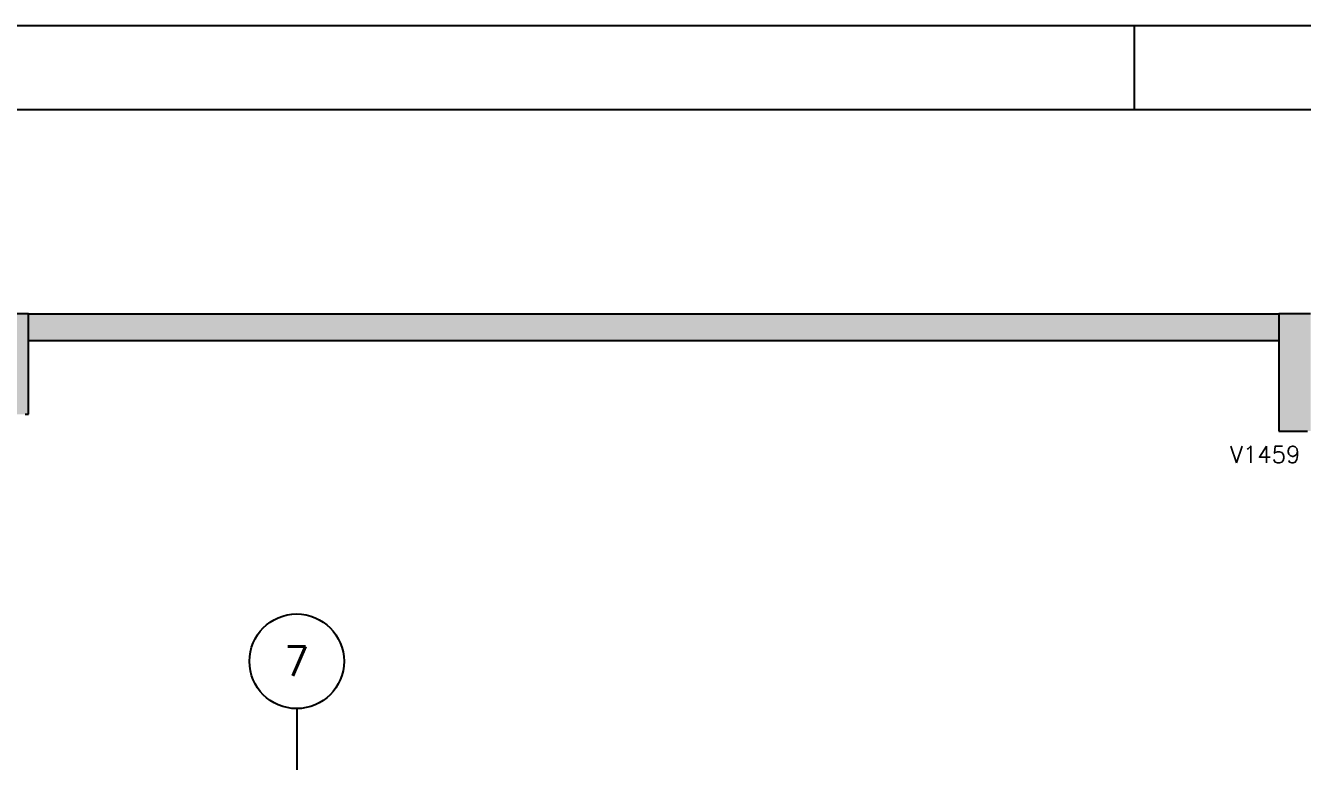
# Model space of a CAD drawing. Header units: millimetres. Extents: x -2290 to 5505, y -2157 to 2343.
# Drawn here: x 2068 to 2830, y 1904 to 2343 of the extents above; entities that cross this region are included whole.
import ezdxf
from ezdxf.enums import TextEntityAlignment as Align

# ---------------------------------------------------------------- set-up
doc = ezdxf.new("R2010")
doc.units = ezdxf.units.MM
doc.header["$LTSCALE"] = 50
doc.linetypes.add('EIXO', pattern=[6.8, 6, -0.4, 0, -0.4])
for name, color, linetype in [('F-CORTE', 4, 'Continuous'), ('F-EIXO', 12, 'EIXO'), ('F-MARGEM', 1, 'Continuous'), ('F-SOLIDO-CORTE', 71, 'Continuous'), ('F-TEXTO', 6, 'Continuous'), ('F-TEXTO-YELLOW', 2, 'Continuous')]:
    doc.layers.add(name, color=color, linetype=linetype)
doc.styles.add('MCP', font='simplex.shx')
doc.styles.add('ROMANS', font='simplex.shx')

# ---------------------------------------------------------------- blocks, each defined once
blk = doc.blocks.new('*U28')
at = {"layer": 'F-EIXO'}
blk.add_line((0, 0), (0, -2961.07), dxfattribs=at)
at = {"layer": 'F-EIXO', "color": 2, "linetype": 'Continuous'}
blk.add_circle((0, 28.21), 28.21, dxfattribs=at)
at = {"layer": 'F-TEXTO', "style": 'ROMANS'}
blk.add_attdef('EIXO', text='', height=17.5, rotation=360, dxfattribs=at).set_placement((0, 28.21), align=Align.MIDDLE_CENTER)
blk = doc.blocks.new('A0-2L_900')
at = {"layer": 'F-MARGEM', "color": 2}
blk.add_line((100.4, 90), (100.4, 89), dxfattribs=at)
blk.add_lwpolyline([(155.9, 0), (0, 0), (0, 90), (155.9, 90)], close=True, dxfattribs=at)
at = {"layer": 'F-MARGEM', "color": 7}
blk.add_lwpolyline([(2.5, 89), (154.9, 89), (154.9, 1), (2.5, 1)], close=True, dxfattribs=at)

msp = doc.modelspace()

# ---------------------------------------------------------------- hatches: boundary and pattern name
at = {"layer": 'F-SOLIDO-CORTE', "linetype": 'Continuous'}
for points in [[(2051, 2134.15), (2051, 2127.666), (2051, 2110.788), (2056.345, 2110.788), (2067.947, 2110.788), (2070, 2110.788), (2070, 2147.426), (2070, 2153.909), (2070, 2170.788), (2058.398, 2170.788), (2056.345, 2170.788), (2051, 2170.788)], [(2816, 2125.094), (2816, 2118.176), (2816, 2100.788), (2820.72, 2100.788), (2833.122, 2100.788), (2835, 2100.788), (2835, 2146.481), (2835, 2153.399), (2835, 2170.788), (2822.598, 2170.788), (2820.72, 2170.788), (2816, 2170.788)]]:
    msp.add_hatch(color=256, dxfattribs=at).paths.add_polyline_path(points, flags=16)
msp.add_hatch(color=256, dxfattribs=at).paths.add_polyline_path([(2816, 2170.788), (2070, 2170.788), (2070, 2154.788), (2816, 2154.788)])

# ---------------------------------------------------------------- linework, layer by layer
at = {"layer": 'F-CORTE', "linetype": 'Continuous'}
for p, q in [((2070, 2170.788), (2058.398, 2170.788)), ((2070, 2170.788), (2816, 2170.788)), ((2070, 2153.909), (2070, 2170.788)), ((2820.72, 2170.788), (2816, 2170.788)), ((2816, 2170.788), (2816, 2125.094)), ((2822.598, 2170.788), (2820.72, 2170.788)), ((2835, 2170.788), (2822.598, 2170.788)), ((2070, 2154.788), (2816, 2154.788)), ((2070, 2147.426), (2070, 2153.909)), ((2070, 2110.788), (2070, 2147.426)), ((2816, 2125.094), (2816, 2100.788)), ((2067.947, 2110.788), (2070, 2110.788)), ((2816, 2100.788), (2820.72, 2100.788)), ((2820.72, 2100.788), (2833.122, 2100.788))]:
    msp.add_line(p, q, dxfattribs=at)
at = {"layer": 'F-SOLIDO-CORTE', "linetype": 'Continuous'}
for p, q in [((2070, 2170.788), (2058.398, 2170.788)), ((2070, 2153.909), (2070, 2170.788)), ((2820.72, 2170.788), (2816, 2170.788)), ((2816, 2170.788), (2816, 2125.094)), ((2822.598, 2170.788), (2820.72, 2170.788)), ((2835, 2170.788), (2822.598, 2170.788)), ((2070, 2147.426), (2070, 2153.909)), ((2070, 2110.788), (2070, 2147.426)), ((2816, 2125.094), (2816, 2118.176)), ((2067.947, 2110.788), (2070, 2110.788)), ((2816, 2118.176), (2816, 2100.788)), ((2816, 2100.788), (2820.72, 2100.788)), ((2820.72, 2100.788), (2833.122, 2100.788))]:
    msp.add_line(p, q, dxfattribs=at)

# ---------------------------------------------------------------- block references
at = {"layer": 'F-EIXO', "linetype": 'Continuous'}
msp.add_blockref('*U28', (2230, 1935.283), dxfattribs=at).add_auto_attribs({'EIXO': '7'})
at = {"layer": 'F-MARGEM', "xscale": 50, "yscale": 50, "zscale": 50}
msp.add_blockref('A0-2L_900', (-2290.233, -2157.396), dxfattribs=at)

# ---------------------------------------------------------------- texts
at = {"layer": 'F-TEXTO-YELLOW', "linetype": 'Continuous', "style": 'MCP'}
msp.add_text('V1459', height=10, dxfattribs=at).set_placement((2786.894, 2081.831))

doc.saveas('drawing.dxf')
